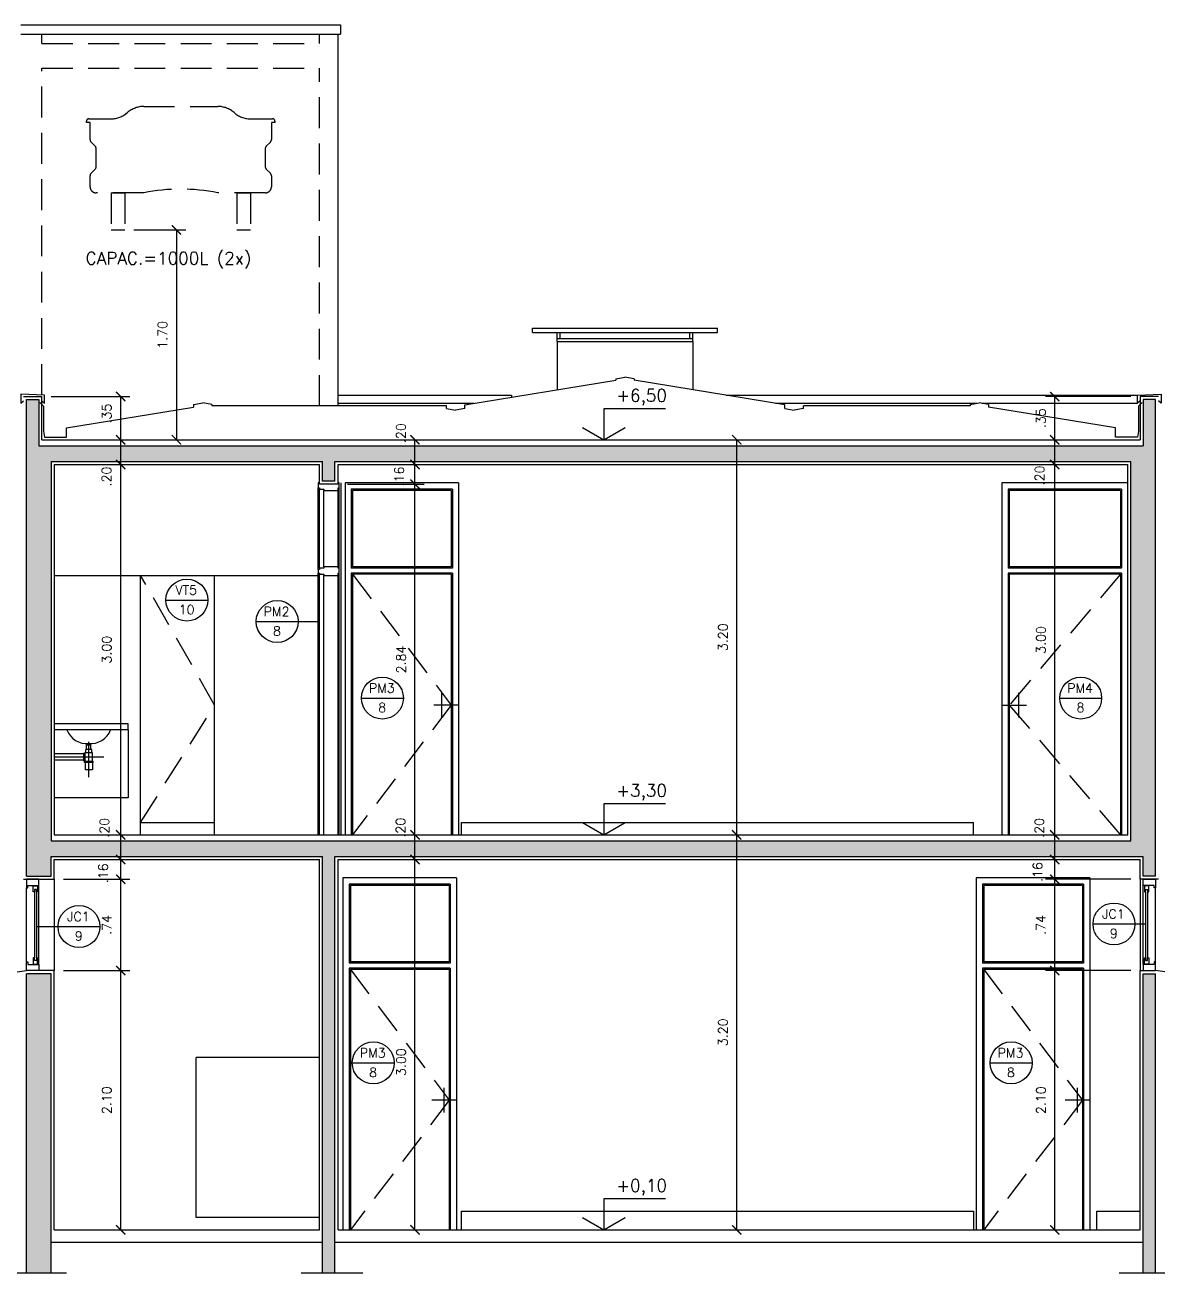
# Model space of a CAD drawing. Header units: millimetres. Extents: x 128 to 761, y 122 to 191.
# Drawn here: x 500.3 to 509.48, y 123.83 to 133.94 of the extents above; entities that cross this region are included whole.
import ezdxf

# ---------------------------------------------------------------- set-up
doc = ezdxf.new("R2010")
doc.units = ezdxf.units.MM
doc.linetypes.add('DASHDOT', pattern=[1, 0.5, -0.25, 0, -0.25])
doc.linetypes.add('HIDDEN', pattern=[0.375, 0.25, -0.125])
for name, color, linetype in [('ALV', 5, 'Continuous'), ('CAIX', 2, 'Continuous'), ('CAIXN', 7, 'Continuous'), ('COTAS', 1, 'Continuous'), ('LPROJ', 7, 'HIDDEN'), ('LVISTA', 1, 'Continuous'), ('LVISTA01', 8, 'Continuous'), ('LVISTA02', 1, 'Continuous'), ('LVISTA025', 3, 'Continuous'), ('NOTAS', 2, 'Continuous'), ('PEÇAS', 7, 'Continuous'), ('REVEST', 2, 'Continuous'), ('SOLID', 8, 'Continuous')]:
    doc.layers.add(name, color=color, linetype=linetype)
doc.styles.add('60-50', font='romans.shx', dxfattribs={"height": 0.075})
doc.styles.add('80-50', font='romans.shx', dxfattribs={"height": 0.1})
doc.dimstyles.new('50', dxfattribs={"dimtxt": 0.1, "dimasz": 2.5, "dimexe": 1.25, "dimexo": 0.625, "dimgap": 0.075, "dimtad": 1, "dimzin": 0, "dimdsep": 46, "dimtxsty": '60-50', "dimcen": 2.5, "dimclrt": 3, "dimadec": 0, "dimazin": 0, "dimtfac": 1, "dimtmove": 0, "dimatfit": 3, "dimfxl": 1, "dimarcsym": 0})

# ---------------------------------------------------------------- blocks, each defined once
blk = doc.blocks.new('_ARCHTICK')
at = {"color": 0, "linetype": 'ByBlock', "const_width": 0.15}
blk.add_lwpolyline([(-0.5, -0.5), (0.5, 0.5)], dxfattribs=at)
blk = doc.blocks.new('*D475')
at = {"layer": 'COTAS', "color": 0, "lineweight": -2}
for p, q in [((500.613, 126.275), (501.151, 126.275)), ((501.076, 124.175), (501.076, 126.275))]:
    blk.add_line(p, q, dxfattribs=at)
at = {"layer": 'DEFPOINTS', "color": 0}
for p in [(500.538, 126.275), (501.076, 126.275), (501.076, 124.175)]:
    blk.add_point(p, dxfattribs=at)
at = {"layer": 'COTAS', "color": 0, "lineweight": -2, "xscale": 0.075, "yscale": 0.075, "zscale": 0.075}
for p, rotation in [((501.076, 126.275), 90), ((501.076, 124.175), 270)]:
    blk.add_blockref('_ARCHTICK', p, dxfattribs=dict(at, rotation=rotation))
at = {"layer": 'COTAS', "color": 3, "insert": (500.963, 125.225), "char_height": 0.075, "attachment_point": 5, "rotation": 90, "style": '60-50'}
blk.add_mtext('2.10', dxfattribs=at)
blk = doc.blocks.new('*D476')
at = {"layer": 'COTAS', "color": 0, "lineweight": -2}
for p, q in [((500.613, 127.015), (501.151, 127.015)), ((501.076, 126.275), (501.076, 127.015))]:
    blk.add_line(p, q, dxfattribs=at)
at = {"layer": 'DEFPOINTS', "color": 0}
for p in [(500.538, 127.015), (501.076, 127.015), (500.538, 126.275)]:
    blk.add_point(p, dxfattribs=at)
at = {"layer": 'COTAS', "color": 0, "lineweight": -2, "xscale": 0.075, "yscale": 0.075, "zscale": 0.075}
for p, rotation in [((501.076, 127.015), 90), ((501.076, 126.275), 270)]:
    blk.add_blockref('_ARCHTICK', p, dxfattribs=dict(at, rotation=rotation))
at = {"layer": 'COTAS', "color": 3, "insert": (500.963, 126.645), "char_height": 0.075, "attachment_point": 5, "rotation": 90, "style": '60-50'}
blk.add_mtext('.74', dxfattribs=at)
blk = doc.blocks.new('*D477')
at = {"layer": 'COTAS', "color": 0, "lineweight": -2}
blk.add_line((501.076, 127.015), (501.076, 127.175), dxfattribs=at)
at = {"layer": 'DEFPOINTS', "color": 0}
for p in [(501.076, 127.175), (501.076, 127.175), (500.538, 127.015)]:
    blk.add_point(p, dxfattribs=at)
at = {"layer": 'COTAS', "color": 0, "lineweight": -2, "xscale": 0.075, "yscale": 0.075, "zscale": 0.075}
for p, rotation in [((501.076, 127.175), 90), ((501.076, 127.015), 270)]:
    blk.add_blockref('_ARCHTICK', p, dxfattribs=dict(at, rotation=rotation))
at = {"layer": 'COTAS', "color": 3, "insert": (500.934, 127.063), "char_height": 0.075, "attachment_point": 5, "rotation": 90, "style": '60-50'}
blk.add_mtext('.16', dxfattribs=at)
blk = doc.blocks.new('*D478')
at = {"layer": 'COTAS', "color": 0, "lineweight": -2}
blk.add_line((501.076, 127.175), (501.076, 127.375), dxfattribs=at)
at = {"layer": 'DEFPOINTS', "color": 0}
for p in [(501.076, 127.375), (501.076, 127.375), (501.076, 127.175)]:
    blk.add_point(p, dxfattribs=at)
at = {"layer": 'COTAS', "color": 0, "lineweight": -2, "xscale": 0.075, "yscale": 0.075, "zscale": 0.075}
for p, rotation in [((501.076, 127.375), 90), ((501.076, 127.175), 270)]:
    blk.add_blockref('_ARCHTICK', p, dxfattribs=dict(at, rotation=rotation))
at = {"layer": 'COTAS', "color": 3, "insert": (500.944, 127.432), "char_height": 0.075, "attachment_point": 5, "rotation": 90, "style": '60-50'}
blk.add_mtext('.20', dxfattribs=at)
blk = doc.blocks.new('*D479')
at = {"layer": 'COTAS', "color": 0, "lineweight": -2}
blk.add_line((501.076, 127.375), (501.076, 130.375), dxfattribs=at)
at = {"layer": 'DEFPOINTS', "color": 0}
for p in [(501.076, 130.375), (501.076, 130.375), (501.076, 127.375)]:
    blk.add_point(p, dxfattribs=at)
at = {"layer": 'COTAS', "color": 0, "lineweight": -2, "xscale": 0.075, "yscale": 0.075, "zscale": 0.075}
for p, rotation in [((501.076, 130.375), 90), ((501.076, 127.375), 270)]:
    blk.add_blockref('_ARCHTICK', p, dxfattribs=dict(at, rotation=rotation))
at = {"layer": 'COTAS', "color": 3, "insert": (500.963, 128.875), "char_height": 0.075, "attachment_point": 5, "rotation": 90, "style": '60-50'}
blk.add_mtext('3.00', dxfattribs=at)
blk = doc.blocks.new('*D480')
at = {"layer": 'COTAS', "color": 0, "lineweight": -2}
blk.add_line((501.076, 130.375), (501.076, 130.575), dxfattribs=at)
at = {"layer": 'DEFPOINTS', "color": 0}
for p in [(501.076, 130.575), (501.076, 130.575), (501.076, 130.375)]:
    blk.add_point(p, dxfattribs=at)
at = {"layer": 'COTAS', "color": 0, "lineweight": -2, "xscale": 0.075, "yscale": 0.075, "zscale": 0.075}
for p, rotation in [((501.076, 130.575), 90), ((501.076, 130.375), 270)]:
    blk.add_blockref('_ARCHTICK', p, dxfattribs=dict(at, rotation=rotation))
at = {"layer": 'COTAS', "color": 3, "insert": (500.961, 130.277), "char_height": 0.075, "attachment_point": 5, "rotation": 90, "style": '60-50'}
blk.add_mtext('.20', dxfattribs=at)
blk = doc.blocks.new('*D481')
at = {"layer": 'COTAS', "color": 0, "lineweight": -2}
for p, q in [((500.513, 130.925), (501.151, 130.925)), ((501.076, 130.575), (501.076, 130.925))]:
    blk.add_line(p, q, dxfattribs=at)
at = {"layer": 'DEFPOINTS', "color": 0}
for p in [(500.438, 130.925), (501.076, 130.925), (501.076, 130.575)]:
    blk.add_point(p, dxfattribs=at)
at = {"layer": 'COTAS', "color": 0, "lineweight": -2, "xscale": 0.075, "yscale": 0.075, "zscale": 0.075}
for p, rotation in [((501.076, 130.925), 90), ((501.076, 130.575), 270)]:
    blk.add_blockref('_ARCHTICK', p, dxfattribs=dict(at, rotation=rotation))
at = {"layer": 'COTAS', "color": 3, "insert": (500.963, 130.787), "char_height": 0.075, "attachment_point": 5, "rotation": 90, "style": '60-50'}
blk.add_mtext('.35', dxfattribs=at)
blk = doc.blocks.new('*D482')
at = {"layer": 'COTAS', "color": 0, "lineweight": -2}
for p, q in [((501.183, 132.275), (501.603, 132.275)), ((501.528, 132.275), (501.528, 130.575)), ((501.544, 130.575), (501.603, 130.575))]:
    blk.add_line(p, q, dxfattribs=at)
at = {"layer": 'DEFPOINTS', "color": 0}
for p in [(501.108, 132.275), (501.469, 130.575), (501.528, 130.575)]:
    blk.add_point(p, dxfattribs=at)
at = {"layer": 'COTAS', "color": 0, "lineweight": -2, "xscale": 0.075, "yscale": 0.075, "zscale": 0.075}
for p, rotation in [((501.528, 132.275), 90), ((501.528, 130.575), 270)]:
    blk.add_blockref('_ARCHTICK', p, dxfattribs=dict(at, rotation=rotation))
at = {"layer": 'COTAS', "color": 3, "insert": (501.415, 131.425), "char_height": 0.075, "attachment_point": 5, "rotation": 90, "style": '60-50'}
blk.add_mtext('1.70', dxfattribs=at)
blk = doc.blocks.new('*D483')
at = {"layer": 'COTAS', "color": 0, "lineweight": -2}
blk.add_line((503.461, 124.175), (503.461, 127.175), dxfattribs=at)
at = {"layer": 'DEFPOINTS', "color": 0}
for p in [(503.461, 127.175), (503.461, 127.175), (503.461, 124.175)]:
    blk.add_point(p, dxfattribs=at)
at = {"layer": 'COTAS', "color": 0, "lineweight": -2, "xscale": 0.075, "yscale": 0.075, "zscale": 0.075}
for p, rotation in [((503.461, 127.175), 90), ((503.461, 124.175), 270)]:
    blk.add_blockref('_ARCHTICK', p, dxfattribs=dict(at, rotation=rotation))
at = {"layer": 'COTAS', "color": 3, "insert": (503.349, 125.533), "char_height": 0.075, "attachment_point": 5, "rotation": 90, "style": '60-50'}
blk.add_mtext('3.00', dxfattribs=at)
blk = doc.blocks.new('*D484')
at = {"layer": 'COTAS', "color": 0, "lineweight": -2}
blk.add_line((503.461, 127.175), (503.461, 127.375), dxfattribs=at)
at = {"layer": 'DEFPOINTS', "color": 0}
for p in [(503.461, 127.375), (503.461, 127.375), (503.461, 127.175)]:
    blk.add_point(p, dxfattribs=at)
at = {"layer": 'COTAS', "color": 0, "lineweight": -2, "xscale": 0.075, "yscale": 0.075, "zscale": 0.075}
for p, rotation in [((503.461, 127.375), 90), ((503.461, 127.175), 270)]:
    blk.add_blockref('_ARCHTICK', p, dxfattribs=dict(at, rotation=rotation))
at = {"layer": 'COTAS', "color": 3, "insert": (503.344, 127.433), "char_height": 0.075, "attachment_point": 5, "rotation": 90, "style": '60-50'}
blk.add_mtext('.20', dxfattribs=at)
blk = doc.blocks.new('*D485')
at = {"layer": 'COTAS', "color": 0, "lineweight": -2}
for p, q in [((502.913, 130.215), (503.536, 130.215)), ((503.461, 127.375), (503.461, 130.215))]:
    blk.add_line(p, q, dxfattribs=at)
at = {"layer": 'DEFPOINTS', "color": 0}
for p in [(502.838, 130.215), (503.461, 130.215), (503.461, 127.375)]:
    blk.add_point(p, dxfattribs=at)
at = {"layer": 'COTAS', "color": 0, "lineweight": -2, "xscale": 0.075, "yscale": 0.075, "zscale": 0.075}
for p, rotation in [((503.461, 130.215), 90), ((503.461, 127.375), 270)]:
    blk.add_blockref('_ARCHTICK', p, dxfattribs=dict(at, rotation=rotation))
at = {"layer": 'COTAS', "color": 3, "insert": (503.349, 128.795), "char_height": 0.075, "attachment_point": 5, "rotation": 90, "style": '60-50'}
blk.add_mtext('2.84', dxfattribs=at)
blk = doc.blocks.new('*D486')
at = {"layer": 'COTAS', "color": 0, "lineweight": -2}
blk.add_line((503.461, 130.215), (503.461, 130.375), dxfattribs=at)
at = {"layer": 'DEFPOINTS', "color": 0}
for p in [(503.461, 130.375), (503.461, 130.375), (502.838, 130.215)]:
    blk.add_point(p, dxfattribs=at)
at = {"layer": 'COTAS', "color": 0, "lineweight": -2, "xscale": 0.075, "yscale": 0.075, "zscale": 0.075}
for p, rotation in [((503.461, 130.375), 90), ((503.461, 130.215), 270)]:
    blk.add_blockref('_ARCHTICK', p, dxfattribs=dict(at, rotation=rotation))
at = {"layer": 'COTAS', "color": 3, "insert": (503.333, 130.278), "char_height": 0.075, "attachment_point": 5, "rotation": 90, "style": '60-50'}
blk.add_mtext('.16', dxfattribs=at)
blk = doc.blocks.new('*D487')
at = {"layer": 'COTAS', "color": 0, "lineweight": -2}
blk.add_line((503.461, 130.375), (503.461, 130.575), dxfattribs=at)
at = {"layer": 'DEFPOINTS', "color": 0}
for p in [(503.461, 130.575), (503.461, 130.575), (503.461, 130.375)]:
    blk.add_point(p, dxfattribs=at)
at = {"layer": 'COTAS', "color": 0, "lineweight": -2, "xscale": 0.075, "yscale": 0.075, "zscale": 0.075}
for p, rotation in [((503.461, 130.575), 90), ((503.461, 130.375), 270)]:
    blk.add_blockref('_ARCHTICK', p, dxfattribs=dict(at, rotation=rotation))
at = {"layer": 'COTAS', "color": 3, "insert": (503.347, 130.629), "char_height": 0.075, "attachment_point": 5, "rotation": 90, "style": '60-50'}
blk.add_mtext('.20', dxfattribs=at)
blk = doc.blocks.new('*D488')
at = {"layer": 'COTAS', "color": 0, "lineweight": -2}
for p, q in [((509.263, 126.275), (508.571, 126.275)), ((508.646, 124.175), (508.646, 126.275))]:
    blk.add_line(p, q, dxfattribs=at)
at = {"layer": 'DEFPOINTS', "color": 0}
for p in [(508.646, 126.275), (509.338, 126.275), (508.646, 124.175)]:
    blk.add_point(p, dxfattribs=at)
at = {"layer": 'COTAS', "color": 0, "lineweight": -2, "xscale": 0.075, "yscale": 0.075, "zscale": 0.075}
for p, rotation in [((508.646, 126.275), 90), ((508.646, 124.175), 270)]:
    blk.add_blockref('_ARCHTICK', p, dxfattribs=dict(at, rotation=rotation))
at = {"layer": 'COTAS', "color": 3, "insert": (508.534, 125.225), "char_height": 0.075, "attachment_point": 5, "rotation": 90, "style": '60-50'}
blk.add_mtext('2.10', dxfattribs=at)
blk = doc.blocks.new('*D489')
at = {"layer": 'COTAS', "color": 0, "lineweight": -2}
for p, q in [((509.263, 127.015), (508.571, 127.015)), ((508.646, 126.275), (508.646, 127.015))]:
    blk.add_line(p, q, dxfattribs=at)
at = {"layer": 'DEFPOINTS', "color": 0}
for p in [(508.646, 127.015), (509.338, 127.015), (509.338, 126.275)]:
    blk.add_point(p, dxfattribs=at)
at = {"layer": 'COTAS', "color": 0, "lineweight": -2, "xscale": 0.075, "yscale": 0.075, "zscale": 0.075}
for p, rotation in [((508.646, 127.015), 90), ((508.646, 126.275), 270)]:
    blk.add_blockref('_ARCHTICK', p, dxfattribs=dict(at, rotation=rotation))
at = {"layer": 'COTAS', "color": 3, "insert": (508.534, 126.645), "char_height": 0.075, "attachment_point": 5, "rotation": 90, "style": '60-50'}
blk.add_mtext('.74', dxfattribs=at)
blk = doc.blocks.new('*D490')
at = {"layer": 'COTAS', "color": 0, "lineweight": -2}
blk.add_line((508.646, 127.015), (508.646, 127.175), dxfattribs=at)
at = {"layer": 'DEFPOINTS', "color": 0}
for p in [(508.646, 127.175), (508.646, 127.175), (509.338, 127.015)]:
    blk.add_point(p, dxfattribs=at)
at = {"layer": 'COTAS', "color": 0, "lineweight": -2, "xscale": 0.075, "yscale": 0.075, "zscale": 0.075}
for p, rotation in [((508.646, 127.175), 90), ((508.646, 127.015), 270)]:
    blk.add_blockref('_ARCHTICK', p, dxfattribs=dict(at, rotation=rotation))
at = {"layer": 'COTAS', "color": 3, "insert": (508.507, 127.074), "char_height": 0.075, "attachment_point": 5, "rotation": 90, "style": '60-50'}
blk.add_mtext('.16', dxfattribs=at)
blk = doc.blocks.new('*D491')
at = {"layer": 'COTAS', "color": 0, "lineweight": -2}
blk.add_line((508.646, 127.175), (508.646, 127.375), dxfattribs=at)
at = {"layer": 'DEFPOINTS', "color": 0}
for p in [(508.646, 127.375), (508.646, 127.375), (508.646, 127.175)]:
    blk.add_point(p, dxfattribs=at)
at = {"layer": 'COTAS', "color": 0, "lineweight": -2, "xscale": 0.075, "yscale": 0.075, "zscale": 0.075}
for p, rotation in [((508.646, 127.375), 90), ((508.646, 127.175), 270)]:
    blk.add_blockref('_ARCHTICK', p, dxfattribs=dict(at, rotation=rotation))
at = {"layer": 'COTAS', "color": 3, "insert": (508.521, 127.431), "char_height": 0.075, "attachment_point": 5, "rotation": 90, "style": '60-50'}
blk.add_mtext('.20', dxfattribs=at)
blk = doc.blocks.new('*D492')
at = {"layer": 'COTAS', "color": 0, "lineweight": -2}
blk.add_line((508.646, 127.375), (508.646, 130.375), dxfattribs=at)
at = {"layer": 'DEFPOINTS', "color": 0}
for p in [(508.646, 130.375), (508.646, 130.375), (508.646, 127.375)]:
    blk.add_point(p, dxfattribs=at)
at = {"layer": 'COTAS', "color": 0, "lineweight": -2, "xscale": 0.075, "yscale": 0.075, "zscale": 0.075}
for p, rotation in [((508.646, 130.375), 90), ((508.646, 127.375), 270)]:
    blk.add_blockref('_ARCHTICK', p, dxfattribs=dict(at, rotation=rotation))
at = {"layer": 'COTAS', "color": 3, "insert": (508.534, 128.953), "char_height": 0.075, "attachment_point": 5, "rotation": 90, "style": '60-50'}
blk.add_mtext('3.00', dxfattribs=at)
blk = doc.blocks.new('*D493')
at = {"layer": 'COTAS', "color": 0, "lineweight": -2}
blk.add_line((508.646, 130.375), (508.646, 130.575), dxfattribs=at)
at = {"layer": 'DEFPOINTS', "color": 0}
for p in [(508.646, 130.575), (508.646, 130.575), (508.646, 130.375)]:
    blk.add_point(p, dxfattribs=at)
at = {"layer": 'COTAS', "color": 0, "lineweight": -2, "xscale": 0.075, "yscale": 0.075, "zscale": 0.075}
for p, rotation in [((508.646, 130.575), 90), ((508.646, 130.375), 270)]:
    blk.add_blockref('_ARCHTICK', p, dxfattribs=dict(at, rotation=rotation))
at = {"layer": 'COTAS', "color": 3, "insert": (508.523, 130.286), "char_height": 0.075, "attachment_point": 5, "rotation": 90, "style": '60-50'}
blk.add_mtext('.20', dxfattribs=at)
blk = doc.blocks.new('*D494')
at = {"layer": 'COTAS', "color": 0, "lineweight": -2}
for p, q in [((509.263, 130.925), (508.571, 130.925)), ((508.646, 130.575), (508.646, 130.925))]:
    blk.add_line(p, q, dxfattribs=at)
at = {"layer": 'DEFPOINTS', "color": 0}
for p in [(508.646, 130.925), (509.338, 130.925), (508.646, 130.575)]:
    blk.add_point(p, dxfattribs=at)
at = {"layer": 'COTAS', "color": 0, "lineweight": -2, "xscale": 0.075, "yscale": 0.075, "zscale": 0.075}
for p, rotation in [((508.646, 130.925), 90), ((508.646, 130.575), 270)]:
    blk.add_blockref('_ARCHTICK', p, dxfattribs=dict(at, rotation=rotation))
at = {"layer": 'COTAS', "color": 3, "insert": (508.534, 130.75), "char_height": 0.075, "attachment_point": 5, "rotation": 90, "style": '60-50'}
blk.add_mtext('.35', dxfattribs=at)
blk = doc.blocks.new('*D495')
at = {"layer": 'COTAS', "color": 0, "lineweight": -2}
blk.add_line((506.069, 124.175), (506.069, 127.375), dxfattribs=at)
at = {"layer": 'DEFPOINTS', "color": 0}
for p in [(506.069, 127.375), (506.069, 127.375), (506.069, 124.175)]:
    blk.add_point(p, dxfattribs=at)
at = {"layer": 'COTAS', "color": 0, "lineweight": -2, "xscale": 0.075, "yscale": 0.075, "zscale": 0.075}
for p, rotation in [((506.069, 127.375), 90), ((506.069, 124.175), 270)]:
    blk.add_blockref('_ARCHTICK', p, dxfattribs=dict(at, rotation=rotation))
at = {"layer": 'COTAS', "color": 3, "insert": (505.957, 125.775), "char_height": 0.075, "attachment_point": 5, "rotation": 90, "style": '60-50'}
blk.add_mtext('3.20', dxfattribs=at)
blk = doc.blocks.new('*D496')
at = {"layer": 'COTAS', "color": 0, "lineweight": -2}
blk.add_line((506.069, 127.375), (506.069, 130.575), dxfattribs=at)
at = {"layer": 'DEFPOINTS', "color": 0}
for p in [(506.069, 130.575), (506.069, 130.575), (506.069, 127.375)]:
    blk.add_point(p, dxfattribs=at)
at = {"layer": 'COTAS', "color": 0, "lineweight": -2, "xscale": 0.075, "yscale": 0.075, "zscale": 0.075}
for p, rotation in [((506.069, 130.575), 90), ((506.069, 127.375), 270)]:
    blk.add_blockref('_ARCHTICK', p, dxfattribs=dict(at, rotation=rotation))
at = {"layer": 'COTAS', "color": 3, "insert": (505.957, 128.975), "char_height": 0.075, "attachment_point": 5, "rotation": 90, "style": '60-50'}
blk.add_mtext('3.20', dxfattribs=at)

msp = doc.modelspace()

# ---------------------------------------------------------------- hatches: boundary and pattern name
at = {"layer": 'SOLID'}
h = msp.add_hatch(color=256, dxfattribs=at)
h.paths.add_polyline_path([(494.1626, 123.8252), (494.2664, 123.8252), (494.2664, 126.0752), (494.1626, 126.0752)])
h.paths.add_polyline_path([(514.1126, 126.0752), (514.0089, 126.0752), (514.0089, 123.8252), (514.1126, 123.8252)])
h.paths.add_polyline_path([(509.4626, 126.2502), (509.3626, 126.2502), (509.3626, 123.8252), (509.4626, 123.8252)], flags=17)
h.paths.add_polyline_path([(502.7126, 123.8252), (502.8126, 123.8252), (502.8126, 127.2002), (509.3626, 127.2002), (509.3626, 127.0402), (509.4626, 127.0402), (509.4626, 130.9002), (509.3626, 130.9002), (509.3626, 130.5252), (502.4626, 130.5252), (500.4126, 130.5252), (500.4126, 130.9002), (500.3126, 130.9002), (500.3126, 127.0402), (500.5126, 127.0402), (500.5126, 127.2002), (502.7126, 127.2002)])
h.paths.add_polyline_path([(500.5126, 127.3252), (500.5126, 130.4002), (502.7126, 130.4002), (502.7126, 130.2402), (502.8126, 130.2402), (502.8126, 130.4002), (509.2626, 130.4002), (509.2626, 127.3252)], flags=16)
h.paths.add_polyline_path([(500.5126, 126.2502), (500.3126, 126.2502), (500.3126, 123.8252), (500.5126, 123.8252)], flags=17)
h.paths.add_polyline_path([(505.0815, 127.6355), (505.5648, 127.6355), (505.5648, 127.814), (505.0815, 127.814)], flags=8)

# ---------------------------------------------------------------- linework, layer by layer
at = {"layer": 'ALV'}
for p, q in [((500.3126, 130.9002), (500.4126, 130.9002)), ((500.3126, 127.0402), (500.3126, 130.9002)), ((500.4126, 130.9002), (500.4126, 130.5252)), ((509.3626, 130.9002), (509.3626, 130.5252)), ((509.4626, 130.9002), (509.3626, 130.9002)), ((509.4626, 127.0402), (509.4626, 130.9002)), ((500.4126, 130.5252), (502.9126, 130.5252)), ((502.4626, 130.5252), (509.3626, 130.5252)), ((500.5126, 130.4002), (502.7126, 130.4002)), ((500.5126, 130.4002), (500.5126, 127.3252)), ((502.7126, 130.2402), (502.7126, 130.4002)), ((502.8126, 130.4002), (509.2626, 130.4002)), ((502.8126, 130.2402), (502.8126, 130.4002)), ((509.2626, 127.3252), (509.2626, 130.4002)), ((502.8126, 130.2402), (502.7126, 130.2402)), ((500.5126, 127.3252), (509.2626, 127.3252)), ((500.5126, 127.0402), (500.5126, 127.2002)), ((500.5126, 127.2002), (502.7126, 127.2002)), ((502.7126, 123.8252), (502.7126, 127.2002)), ((502.8126, 127.2002), (509.3626, 127.2002)), ((502.8126, 123.8252), (502.8126, 127.2002)), ((509.3626, 127.0402), (509.3626, 127.2002)), ((500.3126, 127.0402), (500.5126, 127.0402)), ((509.4626, 127.0402), (509.3626, 127.0402)), ((500.3126, 123.8252), (500.3126, 126.2502)), ((500.5126, 126.2502), (500.3126, 126.2502)), ((500.5126, 123.8252), (500.5126, 126.2502)), ((509.3626, 126.2502), (509.4626, 126.2502)), ((509.3626, 123.8252), (509.3626, 126.2502)), ((509.4626, 123.8252), (509.4626, 126.2502))]:
    msp.add_line(p, q, dxfattribs=at)
at = {"layer": 'CAIX'}
for p, q in [((502.6876, 129.5352), (502.6876, 130.1752)), ((502.7226, 129.5452), (502.7226, 130.1652)), ((502.6876, 127.3752), (502.6876, 129.4852)), ((502.7226, 127.3752), (502.7226, 129.4752)), ((500.3777, 126.9124), (500.3777, 126.3779)), ((500.3927, 126.9124), (500.3927, 126.3779)), ((509.3826, 126.9124), (509.3826, 126.3779)), ((509.3976, 126.9124), (509.3976, 126.3779))]:
    msp.add_line(p, q, dxfattribs=at)
at = {"layer": 'CAIX', "color": 1}
for p, q in [((500.5376, 127.0152), (500.5376, 126.2752)), ((509.3376, 127.0152), (509.3376, 126.2752)), ((500.3126, 126.3452), (500.3126, 126.9452)), ((500.4126, 126.3252), (500.4126, 126.9652)), ((509.3626, 126.3252), (509.3626, 126.9652)), ((509.4626, 126.3452), (509.4626, 126.9452))]:
    msp.add_line(p, q, dxfattribs=at)
at = {"layer": 'CAIX'}
for points in [[(500.4376, 130.8902), (500.4576, 130.8702), (500.4576, 130.9352), (500.2676, 130.9452), (500.2676, 130.8702), (500.2876, 130.8902)], [(509.3376, 130.8902), (509.3176, 130.8702), (509.3176, 130.9352), (509.5076, 130.9452), (509.5076, 130.8702), (509.4876, 130.8902)], [(500.4216, 130.8765), (500.4516, 130.8465), (500.4516, 130.6446), (500.4592, 130.5952)], [(509.3537, 130.8765), (509.3237, 130.8465), (509.3237, 130.6446), (509.3161, 130.5952)], [(502.6876, 130.2252), (502.6776, 130.2252), (502.6776, 130.1852), (502.6876, 130.1852), (502.6876, 130.1752), (502.7226, 130.1752), (502.7226, 130.1652), (502.8376, 130.1652), (502.8376, 130.1852), (502.8476, 130.1852), (502.8476, 130.2252), (502.8376, 130.2252)], [(500.3126, 126.2752), (500.3126, 126.3452), (500.3226, 126.3452), (500.3226, 126.3252), (500.4126, 126.3252), (500.4126, 126.2752)], [(509.4626, 126.2752), (509.4626, 126.3452), (509.4526, 126.3452), (509.4526, 126.3252), (509.3626, 126.3252), (509.3626, 126.2752)]]:
    msp.add_lwpolyline(points, dxfattribs=at)
for points in [[(502.7226, 129.5352), (502.6876, 129.5352), (502.6876, 129.5252), (502.6776, 129.5252), (502.6776, 129.4952), (502.6876, 129.4952), (502.6876, 129.4852), (502.7226, 129.4852), (502.7226, 129.4752), (502.8376, 129.4752), (502.8376, 129.4952), (502.8476, 129.4952), (502.8476, 129.5352), (502.8376, 129.5352), (502.8376, 129.5452), (502.7226, 129.5452)], [(500.3126, 127.0152), (500.3126, 126.9452), (500.3226, 126.9452), (500.3226, 126.9652), (500.4126, 126.9652), (500.4126, 127.0152)], [(509.4626, 127.0152), (509.4626, 126.9452), (509.4526, 126.9452), (509.4526, 126.9652), (509.3626, 126.9652), (509.3626, 127.0152)], [(500.4027, 126.9624), (500.4027, 126.9124), (500.3927, 126.9124), (500.3927, 126.9324), (500.3777, 126.9324), (500.3777, 126.9124), (500.3677, 126.9124), (500.3677, 126.9624)], [(509.3726, 126.9624), (509.3726, 126.9124), (509.3826, 126.9124), (509.3826, 126.9324), (509.3976, 126.9324), (509.3976, 126.9124), (509.4076, 126.9124), (509.4076, 126.9624)], [(500.4027, 126.3279), (500.4027, 126.3779), (500.3927, 126.3779), (500.3927, 126.3579), (500.3777, 126.3579), (500.3777, 126.3779), (500.3677, 126.3779), (500.3677, 126.3279)], [(509.3726, 126.3279), (509.3726, 126.3779), (509.3826, 126.3779), (509.3826, 126.3579), (509.3976, 126.3579), (509.3976, 126.3779), (509.4076, 126.3779), (509.4076, 126.3279)]]:
    msp.add_lwpolyline(points, close=True, dxfattribs=at)
at = {"layer": 'CAIXN', "color": 8, "ltscale": 0.5}
for p, q in [((501.4423, 129.2765), (501.7823, 129.2765)), ((502.1744, 129.1027), (502.6876, 129.1027)), ((503.027, 128.4824), (503.367, 128.4824)), ((508.6862, 128.4824), (509.0262, 128.4824)), ((500.3927, 126.632), (500.9081, 126.632)), ((508.9561, 126.6526), (509.3826, 126.6526)), ((502.9531, 125.5277), (503.2931, 125.5277)), ((508.1226, 125.5277), (508.4626, 125.5277))]:
    msp.add_line(p, q, dxfattribs=at)
for centre in [(501.6123, 129.2765), (502.3444, 129.1027), (503.197, 128.4824), (508.8562, 128.4824), (500.7381, 126.632), (509.1261, 126.6526), (503.1231, 125.5277), (508.2926, 125.5277)]:
    msp.add_circle(centre, 0.17, dxfattribs=at)
at = {"layer": 'LPROJ'}
for p, q in [((500.4376, 133.7852), (500.4376, 133.8602)), ((502.6876, 133.7852), (502.6876, 133.8602)), ((500.4376, 133.7852), (502.6876, 133.7852)), ((500.4376, 133.5852), (502.6876, 133.5852)), ((500.4376, 130.9362), (500.4376, 133.5852)), ((502.6876, 130.8492), (502.6876, 133.5852)), ((500.9983, 132.5752), (501.1083, 132.5752)), ((500.9983, 132.5752), (500.9983, 132.2752)), ((501.1083, 132.5752), (501.1083, 132.2752)), ((502.017, 132.5752), (502.017, 132.2752)), ((502.017, 132.5752), (502.127, 132.5752)), ((502.127, 132.5752), (502.127, 132.2752)), ((500.9983, 132.2752), (501.1083, 132.2752)), ((502.017, 132.2752), (502.127, 132.2752)), ((501.8376, 128.4252), (501.2376, 129.4752)), ((502.9551, 129.4852), (503.7551, 128.4252)), ((509.1776, 129.4852), (508.2776, 128.4252)), ((501.2376, 127.4752), (501.8376, 128.4252)), ((503.7551, 128.4252), (502.9551, 127.3752)), ((508.2776, 128.4252), (509.1776, 127.3752)), ((502.9376, 126.2852), (503.7376, 125.2252)), ((508.0701, 126.2852), (508.8701, 125.2252)), ((503.7376, 125.2252), (502.9376, 124.1752)), ((508.8701, 125.2252), (508.0701, 124.1752))]:
    msp.add_line(p, q, dxfattribs=at)
msp.add_lwpolyline([(501.9944, 133.2252, 0.1826758), (502.1266, 133.1752), (502.3066, 133.1752, -0.4142136), (502.3266, 133.1552), (502.3266, 133.1452), (502.2976, 133.1452), (502.2976, 133.0076, -0.1989124), (502.2889, 132.9864), (502.2564, 132.9539, 0.1989124), (502.2476, 132.9327), (502.2476, 132.7876, 0.1989124), (502.2564, 132.7664), (502.2889, 132.7339, -0.1989124), (502.2976, 132.7127), (502.2976, 132.6252, -0.4142136), (502.2476, 132.5752), (501.8621, 132.5752, 0.1001921), (501.2632, 132.5752), (500.8776, 132.5752, -0.4142136), (500.8276, 132.6252), (500.8276, 132.7127, -0.1989124), (500.8364, 132.7339), (500.8689, 132.7664, 0.1989124), (500.8776, 132.7876), (500.8776, 132.9327, 0.1989124), (500.8689, 132.9539), (500.8364, 132.9864, -0.1989124), (500.8276, 133.0076), (500.8276, 133.1452), (500.7986, 133.1452), (500.7986, 133.1552, -0.4142136), (500.8186, 133.1752), (500.9986, 133.1752, 0.1826758), (501.1309, 133.2252, -0.1826758), (501.2632, 133.2752), (501.8621, 133.2752, -0.1826758)], format="xyb", close=True, dxfattribs=at)
at = {"layer": 'LVISTA'}
for p, q in [((500.2676, 133.9352), (502.8576, 133.9352)), ((500.2676, 133.8602), (502.8576, 133.8602)), ((502.8376, 130.8492), (502.8376, 133.8602)), ((502.8576, 133.9352), (502.8576, 133.8602)), ((504.4126, 131.4802), (505.9126, 131.4802)), ((504.4126, 131.4452), (504.4126, 131.4802)), ((504.4126, 131.4452), (505.9126, 131.4452)), ((504.6126, 131.3702), (504.6126, 131.4452)), ((504.6376, 131.3952), (504.6376, 131.4452)), ((505.6876, 131.3952), (505.6876, 131.4452)), ((505.7126, 131.3702), (505.7126, 131.4452)), ((505.9126, 131.4452), (505.9126, 131.4802)), ((504.6126, 131.3952), (505.7126, 131.3952)), ((504.6126, 131.3702), (504.6126, 130.9793)), ((504.6126, 131.3702), (505.7126, 131.3702)), ((505.7126, 131.3702), (505.7126, 130.9857))]:
    msp.add_line(p, q, dxfattribs=at)
at = {"layer": 'LVISTA', "color": 2}
for p, q in [((503.7158, 130.8492), (501.8158, 130.8492)), ((507.9595, 130.8492), (506.6095, 130.8492)), ((500.6376, 130.5952), (500.6376, 130.6727)), ((509.1376, 130.5952), (509.1376, 130.6727)), ((500.4592, 130.5952), (500.6376, 130.5952)), ((509.3161, 130.5952), (509.1376, 130.5952))]:
    msp.add_line(p, q, dxfattribs=at)
at = {"layer": 'LVISTA01'}
for p, q in [((502.8376, 130.9352), (504.2437, 130.9352)), ((504.2437, 130.9352), (504.2437, 130.9193)), ((505.984, 130.9352), (509.3176, 130.9352)), ((502.8376, 130.8702), (503.9415, 130.8702)), ((506.3838, 130.8702), (508.0133, 130.8702)), ((508.0557, 130.8702), (509.3176, 130.8702)), ((502.8776, 127.0252), (502.8776, 124.1752)), ((503.7976, 127.0252), (502.8776, 127.0252)), ((503.7976, 127.0252), (503.7976, 124.1752)), ((508.0101, 127.0252), (508.0101, 124.1752)), ((508.9301, 127.0252), (508.0101, 127.0252)), ((508.9301, 127.0252), (508.9301, 124.1752)), ((503.7476, 126.9752), (502.9276, 126.9752)), ((502.9276, 126.9752), (502.9276, 126.3352)), ((503.7376, 126.9652), (502.9376, 126.9652)), ((502.9376, 126.9652), (502.9376, 126.3452)), ((503.7376, 126.9652), (503.7376, 126.3452)), ((503.7476, 126.9752), (503.7476, 126.3352)), ((508.8801, 126.9752), (508.0601, 126.9752)), ((508.0601, 126.9752), (508.0601, 126.3352)), ((508.8701, 126.9652), (508.0701, 126.9652)), ((508.0701, 126.9652), (508.0701, 126.3452)), ((508.8701, 126.9652), (508.8701, 126.3452)), ((508.8801, 126.9752), (508.8801, 126.3352)), ((503.7476, 126.3352), (502.9276, 126.3352)), ((503.7476, 126.2952), (502.9276, 126.2952)), ((502.9276, 126.2952), (502.9276, 124.1752)), ((503.7376, 126.3452), (502.9376, 126.3452)), ((503.7376, 126.2852), (502.9376, 126.2852)), ((502.9376, 126.2852), (502.9376, 124.1752)), ((503.7376, 126.2852), (503.7376, 124.1752)), ((503.7476, 126.2952), (503.7476, 124.1752)), ((508.8801, 126.3352), (508.0601, 126.3352)), ((508.8801, 126.2952), (508.0601, 126.2952)), ((508.0601, 126.2952), (508.0601, 124.1752)), ((508.8701, 126.3452), (508.0701, 126.3452)), ((508.8701, 126.2852), (508.0701, 126.2852)), ((508.0701, 126.2852), (508.0701, 124.1752)), ((508.8701, 126.2852), (508.8701, 124.1752)), ((508.8801, 126.2952), (508.8801, 124.1752))]:
    msp.add_line(p, q, dxfattribs=at)
at = {"layer": 'LVISTA02', "color": 2}
for p, q in [((503.8658, 130.8579), (505.0876, 131.0565)), ((505.0876, 131.0687), (505.1626, 131.0809)), ((505.0876, 131.0687), (505.0876, 131.0565)), ((505.2376, 131.0687), (505.1626, 131.0809)), ((505.2376, 131.0687), (505.2376, 131.0565)), ((506.4595, 130.8579), (505.2376, 131.0565)), ((500.6376, 130.6727), (501.6658, 130.8399)), ((501.6658, 130.8614), (501.7408, 130.8736)), ((501.6658, 130.8614), (501.6658, 130.8399)), ((501.8158, 130.8614), (501.7408, 130.8736)), ((501.8158, 130.8614), (501.8158, 130.8492)), ((503.7158, 130.8275), (503.7158, 130.8492)), ((503.7158, 130.8275), (503.7908, 130.8153)), ((503.8658, 130.8275), (503.7908, 130.8153)), ((503.8658, 130.8275), (503.8658, 130.8579)), ((506.4595, 130.8275), (506.4595, 130.8579)), ((506.4595, 130.8275), (506.5345, 130.8153)), ((506.6095, 130.8275), (506.5345, 130.8153)), ((506.6095, 130.8275), (506.6095, 130.8492)), ((507.9595, 130.8614), (508.0345, 130.8736)), ((507.9595, 130.8614), (507.9595, 130.8492)), ((508.1095, 130.8614), (508.0345, 130.8736)), ((508.1095, 130.8614), (508.1095, 130.8399)), ((509.1376, 130.6727), (508.1095, 130.8399))]:
    msp.add_line(p, q, dxfattribs=at)
at = {"layer": 'LVISTA02'}
for p, q in [((502.8601, 130.2252), (502.8601, 127.3752)), ((502.8951, 130.2252), (502.8951, 127.3752)), ((503.8151, 130.2252), (502.8951, 130.2252)), ((503.8151, 130.2252), (503.8151, 127.3752)), ((508.2176, 130.2252), (508.2176, 127.3752)), ((509.2376, 130.2252), (508.2176, 130.2252)), ((502.6776, 129.5252), (502.6776, 130.1852)), ((502.8376, 129.5452), (502.8376, 130.1652)), ((502.8476, 129.5352), (502.8476, 130.1852)), ((503.7651, 130.1752), (502.9451, 130.1752)), ((502.9451, 130.1752), (502.9451, 129.5352)), ((503.7551, 130.1652), (502.9551, 130.1652)), ((502.9551, 130.1652), (502.9551, 129.5452)), ((503.7551, 130.1652), (503.7551, 129.5452)), ((503.7651, 130.1752), (503.7651, 129.5352)), ((509.1876, 130.1752), (508.2676, 130.1752)), ((508.2676, 130.1752), (508.2676, 129.5352)), ((509.1776, 130.1652), (508.2776, 130.1652)), ((508.2776, 130.1652), (508.2776, 129.5452)), ((509.1776, 130.1652), (509.1776, 129.5452)), ((509.1876, 130.1752), (509.1876, 129.5352)), ((503.7651, 129.5352), (502.9451, 129.5352)), ((503.7551, 129.5452), (502.9551, 129.5452)), ((509.1876, 129.5352), (508.2676, 129.5352)), ((509.1776, 129.5452), (508.2776, 129.5452)), ((500.5376, 129.4752), (502.6776, 129.4752)), ((501.2376, 127.3752), (501.2376, 129.4752)), ((501.8376, 127.3752), (501.8376, 129.4752)), ((502.6776, 127.3752), (502.6776, 129.4952)), ((502.8376, 127.3752), (502.8376, 129.4752)), ((502.8476, 127.3752), (502.8476, 129.4952)), ((503.7651, 129.4952), (502.9451, 129.4952)), ((502.9451, 129.4952), (502.9451, 127.3752)), ((503.7551, 129.4852), (502.9551, 129.4852)), ((502.9551, 129.4852), (502.9551, 127.3752)), ((503.7551, 129.4852), (503.7551, 127.3752)), ((503.7651, 129.4952), (503.7651, 127.3752)), ((509.1876, 129.4952), (508.2676, 129.4952)), ((508.2676, 129.4952), (508.2676, 127.3752)), ((509.1776, 129.4852), (508.2776, 129.4852)), ((508.2776, 129.4852), (508.2776, 127.3752)), ((509.1776, 129.4852), (509.1776, 127.3752)), ((509.1876, 129.4952), (509.1876, 127.3752)), ((501.1376, 128.2752), (500.5376, 128.2752)), ((501.1376, 128.2252), (500.5376, 128.2252)), ((501.1376, 128.2252), (501.1376, 128.2752)), ((501.1376, 128.2252), (501.1376, 127.6752)), ((501.1376, 127.6752), (500.5376, 127.6752)), ((501.2376, 127.4752), (501.8376, 127.4752)), ((503.8376, 127.3752), (503.8376, 127.4752)), ((503.8376, 127.4752), (507.9876, 127.4752)), ((507.9876, 127.3752), (507.9876, 127.4752)), ((501.6876, 124.2752), (501.6876, 125.571)), ((502.6876, 125.571), (501.6876, 125.571)), ((502.6876, 124.2752), (501.6876, 124.2752)), ((507.9876, 124.3252), (507.9876, 124.1752)), ((500.5126, 124.0752), (502.7126, 124.0752)), ((502.8126, 124.0752), (509.3626, 124.0752))]:
    msp.add_line(p, q, dxfattribs=at)
at = {"layer": 'LVISTA025'}
for p, q in [((500.2876, 130.9252), (500.4376, 130.9252)), ((500.5376, 127.1752), (502.6876, 127.1752))]:
    msp.add_line(p, q, dxfattribs=at)
at = {"layer": 'LVISTA025', "color": 1}
for p, q in [((503.8376, 124.1752), (503.8376, 124.3252)), ((503.8376, 124.3252), (507.9876, 124.3252)), ((508.9876, 124.1752), (508.9876, 124.3252)), ((508.9876, 124.3252), (509.3376, 124.3252))]:
    msp.add_line(p, q, dxfattribs=at)
at = {"layer": 'NOTAS'}
for p, q in [((503.6789, 128.3252), (503.6789, 128.5252)), ((508.3539, 128.3252), (508.3539, 128.5252)), ((503.8151, 128.4252), (503.6151, 128.4252)), ((508.2176, 128.4252), (508.4176, 128.4252)), ((503.6976, 125.1252), (503.6976, 125.3252)), ((508.8301, 125.1252), (508.8301, 125.3252)), ((503.7976, 125.2252), (503.5976, 125.2252)), ((508.9301, 125.2252), (508.7301, 125.2252)), ((500.6382, 123.8252), (500.1376, 123.8252)), ((503.0392, 123.8252), (502.5385, 123.8252)), ((509.669, 123.8252), (509.1684, 123.8252))]:
    msp.add_line(p, q, dxfattribs=at)
for points in [[(505.492, 130.8252), (504.992, 130.8252), (504.992, 130.5752)], [(505.492, 127.6252), (504.992, 127.6252), (504.992, 127.3752)], [(505.492, 124.4252), (504.992, 124.4252), (504.992, 124.1752)]]:
    msp.add_lwpolyline(points, dxfattribs=at)
at = {"layer": 'NOTAS', "color": 3}
for points in [[(504.8188, 130.6752), (504.992, 130.5752), (505.1652, 130.6752)], [(504.8188, 127.4752), (504.992, 127.3752), (505.1652, 127.4752)], [(504.8188, 124.2752), (504.992, 124.1752), (505.1652, 124.2752)]]:
    msp.add_lwpolyline(points, dxfattribs=at)
at = {"layer": 'PEÇAS'}
for p, q in [((500.7999, 128.0652), (500.7999, 128.1052)), ((500.7999, 128.1052), (500.8349, 128.1052)), ((500.8064, 128.1137), (500.8064, 128.1052)), ((500.8284, 128.1052), (500.8284, 128.1136)), ((500.8349, 128.0652), (500.8349, 128.1052)), ((500.7774, 128.0302), (500.5376, 128.0302)), ((500.7874, 128.0352), (500.7774, 128.0352)), ((500.7774, 127.9752), (500.7774, 128.0352)), ((500.7874, 127.9702), (500.7874, 128.0402)), ((500.8474, 128.0402), (500.7874, 128.0402)), ((500.7924, 128.0402), (500.7924, 128.0652)), ((500.8424, 128.0652), (500.7924, 128.0652)), ((500.8424, 128.0402), (500.8424, 128.0652)), ((500.8474, 127.9702), (500.8474, 128.0402)), ((500.7774, 127.9802), (500.5376, 127.9802)), ((500.7874, 127.9752), (500.7774, 127.9752)), ((500.8524, 127.9702), (500.7824, 127.9702)), ((500.7824, 127.9602), (500.7824, 127.9702)), ((500.8524, 127.9602), (500.7824, 127.9602)), ((500.7874, 127.9602), (500.7874, 127.9002)), ((500.8474, 127.9002), (500.7874, 127.9002)), ((500.8474, 127.9602), (500.8474, 127.9002)), ((500.8524, 127.9602), (500.8524, 127.9702))]:
    msp.add_line(p, q, dxfattribs=at)
at = {"layer": 'PEÇAS', "linetype": 'DASHDOT'}
for p, q in [((500.8174, 127.8419), (500.8174, 128.1284)), ((500.9406, 128.0052), (500.5376, 128.0052))]:
    msp.add_line(p, q, dxfattribs=at)
at = {"layer": 'PEÇAS'}
for centre, radius, start, end in [((500.8019, 128.2859), 0.1722, 200.66294, 275.3445), ((500.8322, 128.2868), 0.173, 264.64969, 339.14621)]:
    msp.add_arc(centre, radius, start, end, dxfattribs=at)
at = {"layer": 'REVEST'}
for p, q in [((500.2876, 130.9252), (500.4376, 130.9252)), ((500.4376, 130.5752), (500.4376, 130.9252)), ((509.3376, 130.9252), (509.3376, 130.5752)), ((509.4876, 130.9252), (509.3376, 130.9252)), ((500.4376, 130.5752), (509.3376, 130.5752)), ((500.5376, 130.3752), (502.6876, 130.3752)), ((500.5376, 130.3752), (500.5376, 127.3752)), ((502.6876, 130.2152), (502.6876, 130.3752)), ((502.8376, 130.3752), (509.2376, 130.3752)), ((502.8376, 130.2152), (502.8376, 130.3752)), ((509.2376, 127.3752), (509.2376, 130.3752)), ((502.8376, 130.2152), (502.6876, 130.2152)), ((500.5376, 127.3752), (509.2376, 127.3752)), ((500.5376, 127.0152), (500.5376, 127.1752)), ((502.6876, 124.1752), (502.6876, 127.1752)), ((502.8376, 127.1752), (509.3376, 127.1752)), ((502.8376, 124.1752), (502.8376, 127.1752)), ((509.3376, 127.0152), (509.3376, 127.1752)), ((500.2876, 127.0152), (500.5376, 127.0152)), ((509.4876, 127.0152), (509.3376, 127.0152)), ((500.2376, 126.2664), (500.3126, 126.2752)), ((500.5376, 126.2752), (500.3126, 126.2752)), ((500.5376, 124.1752), (500.5376, 126.2752)), ((509.3376, 126.2752), (509.4626, 126.2752)), ((509.3376, 124.1752), (509.3376, 126.2752)), ((509.5376, 126.2664), (509.4626, 126.2752)), ((500.5376, 124.1752), (502.6876, 124.1752)), ((502.8376, 124.1752), (509.3376, 124.1752))]:
    msp.add_line(p, q, dxfattribs=at)

# ---------------------------------------------------------------- texts
at = {"layer": 'CAIXN', "color": 2, "ltscale": 0.5, "char_height": 0.075, "attachment_point": 5, "style": '60-50'}
for s, insert in [('VT5', (501.6077, 129.3574)), ('10', (501.6105, 129.1997)), ('PM2', (502.3398, 129.1835)), ('8', (502.3426, 129.0259)), ('PM3', (503.1924, 128.5633)), ('PM4', (508.8516, 128.5633)), ('8', (503.1952, 128.4056)), ('8', (508.8544, 128.4056)), ('JC1', (500.7335, 126.7129)), ('JC1', (509.1215, 126.7334)), ('9', (500.7362, 126.5552)), ('9', (509.1243, 126.5757)), ('PM3', (503.1185, 125.6085)), ('PM3', (508.288, 125.6085)), ('8', (503.1213, 125.4508)), ('8', (508.2908, 125.4508))]:
    msp.add_mtext(s, dxfattribs=dict(at, insert=insert))
at = {"layer": 'NOTAS', "color": 3, "style": '80-50'}
for s, p in [('CAPAC.=1000L (2x)', (500.7921, 131.9958)), ('+6,50', (505.0922, 130.8843)), ('+3,30', (505.0922, 127.6843)), ('+0,10', (505.0922, 124.4843))]:
    msp.add_text(s, height=0.1, dxfattribs=at).set_placement(p)

# ---------------------------------------------------------------- dimensions: what is measured, and where the dimension line sits
at = {"layer": 'COTAS'}
for base, p1, p2, override, picture, middle in [((501.5278, 130.5752), (501.1083, 132.2752), (501.4689, 130.5752), {"dimasz": 0.075, "dimexe": 0.075, "dimexo": 0.075, "dimzin": 4, "dimblk1": 'ARCHTICK', "dimblk2": 'ARCHTICK', "dimsah": 1, "dimtofl": 0, "dimtmove": 2}, '*D482', (501.4153, 131.4252)), ((508.6463, 130.9252), (508.6463, 130.5752), (509.3376, 130.9252), {"dimasz": 0.075, "dimexe": 0.075, "dimexo": 0.075, "dimzin": 4, "dimblk1": 'ARCHTICK', "dimblk2": 'ARCHTICK', "dimsah": 1, "dimse1": 1, "dimtofl": 0, "dimtmove": 2}, '*D494', (508.5338, 130.7502)), ((506.0695, 130.5752), (506.0695, 127.3752), (506.0695, 130.5752), {"dimasz": 0.075, "dimexe": 0.075, "dimexo": 0.075, "dimzin": 4, "dimblk1": 'ARCHTICK', "dimblk2": 'ARCHTICK', "dimsah": 1, "dimse1": 1, "dimtofl": 0, "dimtmove": 2}, '*D496', (505.957, 128.9752)), ((501.0757, 130.3752), (501.0757, 127.3752), (501.0757, 130.3752), {"dimasz": 0.075, "dimexe": 0.075, "dimexo": 0.075, "dimzin": 4, "dimblk1": 'ARCHTICK', "dimblk2": 'ARCHTICK', "dimsah": 1, "dimse1": 1, "dimtofl": 0, "dimtmove": 2}, '*D479', (500.9632, 128.8752)), ((503.4613, 130.2152), (503.4613, 127.3752), (502.8376, 130.2152), {"dimasz": 0.075, "dimexe": 0.075, "dimexo": 0.075, "dimzin": 4, "dimblk1": 'ARCHTICK', "dimblk2": 'ARCHTICK', "dimsah": 1, "dimse1": 1, "dimtofl": 0, "dimtmove": 2}, '*D485', (503.3488, 128.7952)), ((506.0695, 127.3752), (506.0695, 124.1752), (506.0695, 127.3752), {"dimasz": 0.075, "dimexe": 0.075, "dimexo": 0.075, "dimzin": 4, "dimblk1": 'ARCHTICK', "dimblk2": 'ARCHTICK', "dimsah": 1, "dimtofl": 0, "dimtmove": 2}, '*D495', (505.957, 125.7752)), ((501.0757, 127.0152), (500.5376, 126.2752), (500.5376, 127.0152), {"dimasz": 0.075, "dimexe": 0.075, "dimexo": 0.075, "dimzin": 4, "dimblk1": 'ARCHTICK', "dimblk2": 'ARCHTICK', "dimsah": 1, "dimse1": 1, "dimtofl": 0, "dimtmove": 2}, '*D476', (500.9632, 126.6452)), ((508.6463, 127.0152), (509.3376, 126.2752), (509.3376, 127.0152), {"dimasz": 0.075, "dimexe": 0.075, "dimexo": 0.075, "dimzin": 4, "dimblk1": 'ARCHTICK', "dimblk2": 'ARCHTICK', "dimsah": 1, "dimse1": 1, "dimtofl": 0, "dimtmove": 2}, '*D489', (508.5338, 126.6452)), ((501.0757, 126.2752), (501.0757, 124.1752), (500.5376, 126.2752), {"dimasz": 0.075, "dimexe": 0.075, "dimexo": 0.075, "dimzin": 4, "dimblk1": 'ARCHTICK', "dimblk2": 'ARCHTICK', "dimsah": 1, "dimtofl": 0, "dimtmove": 2}, '*D475', (500.9632, 125.2252)), ((508.6463, 126.2752), (508.6463, 124.1752), (509.3376, 126.2752), {"dimasz": 0.075, "dimexe": 0.075, "dimexo": 0.075, "dimzin": 4, "dimblk1": 'ARCHTICK', "dimblk2": 'ARCHTICK', "dimsah": 1, "dimtofl": 0, "dimtmove": 2}, '*D488', (508.5338, 125.2252))]:
    dim = msp.add_linear_dim(base=base, p1=p1, p2=p2, angle=90, dimstyle='50', override=override, dxfattribs=at)
    dim.commit()
    dim.dimension.update_dxf_attribs({"geometry": picture, "text_midpoint": middle})
for base, p1, p2, override, picture, middle in [((501.0757, 130.9252), (501.0757, 130.5752), (500.4376, 130.9252), {"dimasz": 0.075, "dimexe": 0.075, "dimexo": 0.075, "dimzin": 4, "dimblk1": 'ARCHTICK', "dimblk2": 'ARCHTICK', "dimsah": 1, "dimse1": 1, "dimtofl": 0, "dimtmove": 2}, '*D481', (500.9632, 130.7867)), ((503.4613, 130.5752), (503.4613, 130.3752), (503.4613, 130.5752), {"dimasz": 0.075, "dimexe": 0.075, "dimexo": 0.075, "dimzin": 4, "dimblk1": 'ARCHTICK', "dimblk2": 'ARCHTICK', "dimsah": 1, "dimse1": 1, "dimtofl": 0, "dimtmove": 2}, '*D487', (503.3467, 130.6292)), ((501.0757, 130.5752), (501.0757, 130.3752), (501.0757, 130.5752), {"dimasz": 0.075, "dimexe": 0.075, "dimexo": 0.075, "dimzin": 4, "dimblk1": 'ARCHTICK', "dimblk2": 'ARCHTICK', "dimsah": 1, "dimse1": 1, "dimtofl": 0, "dimtmove": 2}, '*D480', (500.9609, 130.2771)), ((508.6463, 130.5752), (508.6463, 130.3752), (508.6463, 130.5752), {"dimasz": 0.075, "dimexe": 0.075, "dimexo": 0.075, "dimzin": 4, "dimblk1": 'ARCHTICK', "dimblk2": 'ARCHTICK', "dimsah": 1, "dimse1": 1, "dimtofl": 0, "dimtmove": 2}, '*D493', (508.5231, 130.2857)), ((503.4613, 130.3752), (502.8376, 130.2152), (503.4613, 130.3752), {"dimasz": 0.075, "dimexe": 0.075, "dimexo": 0.075, "dimzin": 4, "dimblk1": 'ARCHTICK', "dimblk2": 'ARCHTICK', "dimsah": 1, "dimse1": 1, "dimtofl": 0, "dimtmove": 2}, '*D486', (503.3332, 130.2782)), ((508.6463, 130.3752), (508.6463, 127.3752), (508.6463, 130.3752), {"dimasz": 0.075, "dimexe": 0.075, "dimexo": 0.075, "dimzin": 4, "dimblk1": 'ARCHTICK', "dimblk2": 'ARCHTICK', "dimsah": 1, "dimse1": 1, "dimtofl": 0, "dimtmove": 2}, '*D492', (508.5338, 128.9532)), ((501.0757, 127.3752), (501.0757, 127.1752), (501.0757, 127.3752), {"dimasz": 0.075, "dimexe": 0.075, "dimexo": 0.075, "dimzin": 4, "dimblk1": 'ARCHTICK', "dimblk2": 'ARCHTICK', "dimsah": 1, "dimse1": 1, "dimtofl": 0, "dimtmove": 2}, '*D478', (500.9441, 127.4317)), ((503.4613, 127.3752), (503.4613, 127.1752), (503.4613, 127.3752), {"dimasz": 0.075, "dimexe": 0.075, "dimexo": 0.075, "dimzin": 4, "dimblk1": 'ARCHTICK', "dimblk2": 'ARCHTICK', "dimsah": 1, "dimse1": 1, "dimtofl": 0, "dimtmove": 2}, '*D484', (503.3444, 127.4329)), ((508.6463, 127.3752), (508.6463, 127.1752), (508.6463, 127.3752), {"dimasz": 0.075, "dimexe": 0.075, "dimexo": 0.075, "dimzin": 4, "dimblk1": 'ARCHTICK', "dimblk2": 'ARCHTICK', "dimsah": 1, "dimse1": 1, "dimtofl": 0, "dimtmove": 2}, '*D491', (508.5206, 127.431)), ((501.0757, 127.1752), (500.5376, 127.0152), (501.0757, 127.1752), {"dimasz": 0.075, "dimexe": 0.075, "dimexo": 0.075, "dimzin": 4, "dimblk1": 'ARCHTICK', "dimblk2": 'ARCHTICK', "dimsah": 1, "dimse1": 1, "dimtofl": 0, "dimtmove": 2}, '*D477', (500.9341, 127.063)), ((503.4613, 127.1752), (503.4613, 124.1752), (503.4613, 127.1752), {"dimasz": 0.075, "dimexe": 0.075, "dimexo": 0.075, "dimzin": 4, "dimblk1": 'ARCHTICK', "dimblk2": 'ARCHTICK', "dimsah": 1, "dimtofl": 0, "dimtmove": 2}, '*D483', (503.3488, 125.533)), ((508.6463, 127.1752), (509.3376, 127.0152), (508.6463, 127.1752), {"dimasz": 0.075, "dimexe": 0.075, "dimexo": 0.075, "dimzin": 4, "dimblk1": 'ARCHTICK', "dimblk2": 'ARCHTICK', "dimsah": 1, "dimse1": 1, "dimtofl": 0, "dimtmove": 2}, '*D490', (508.507, 127.074))]:
    dim = msp.add_linear_dim(base=base, p1=p1, p2=p2, angle=90, dimstyle='50', override=override, dxfattribs=at)
    dim.commit()
    dim.dimension.update_dxf_attribs({"geometry": picture, "text_midpoint": middle, "dimtype": 160})

doc.saveas('drawing.dxf')
